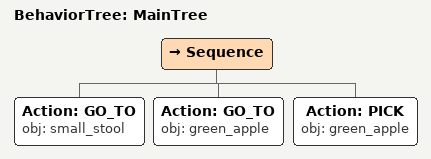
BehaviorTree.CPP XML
<root main_tree_to_execute="MainTree">
  <BehaviorTree ID="MainTree">
    <Sequence>
      <!-- Go to small_stool -->
      <Action ID="GO_TO" obj="small_stool" />
      <!-- Go to green_apple -->
      <Action ID="GO_TO" obj="green_apple" />
      <!-- Pick green_apple -->
      <Action ID="PICK" obj="green_apple" />
    </Sequence>
  </BehaviorTree>
</root>
